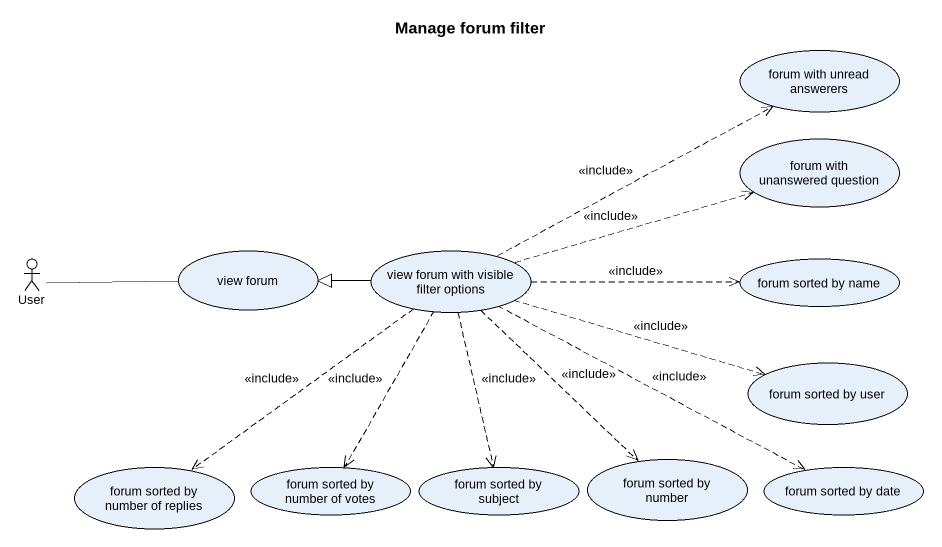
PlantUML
@startuml
title Manage forum filter
usecase "forum with unread answerers" as forum_with_unread_answerers
usecase "forum with unanswered question" as forum_with_unanswered
actor User
usecase "view forum" as view_forum
usecase "view forum with visible filter options" as view_forum_with_visible
usecase "forum sorted by name" as forum_sorted_by_name
usecase "forum sorted by user" as forum_sorted_by_user
usecase "forum sorted by number of replies" as forum_sorted_by_number_of
usecase "forum sorted by number of votes" as forum_sorted_by_number_of_2
usecase "forum sorted by subject" as forum_sorted_by_subject
usecase "forum sorted by number" as forum_sorted_by_number
usecase "forum sorted by date" as forum_sorted_by_date
User -right- view_forum
view_forum_with_visible .right.> forum_with_unread_answerers : <<include>>
view_forum_with_visible .right.> forum_with_unanswered : <<include>>
view_forum_with_visible -left-|> view_forum
view_forum_with_visible .right.> forum_sorted_by_name : <<include>>
view_forum_with_visible .right.> forum_sorted_by_user : <<include>>
view_forum_with_visible ..> forum_sorted_by_number_of : <<include>>
view_forum_with_visible ..> forum_sorted_by_number_of_2 : <<include>>
view_forum_with_visible ..> forum_sorted_by_subject : <<include>>
view_forum_with_visible ..> forum_sorted_by_number : <<include>>
view_forum_with_visible .right.> forum_sorted_by_date : <<include>>
@enduml
